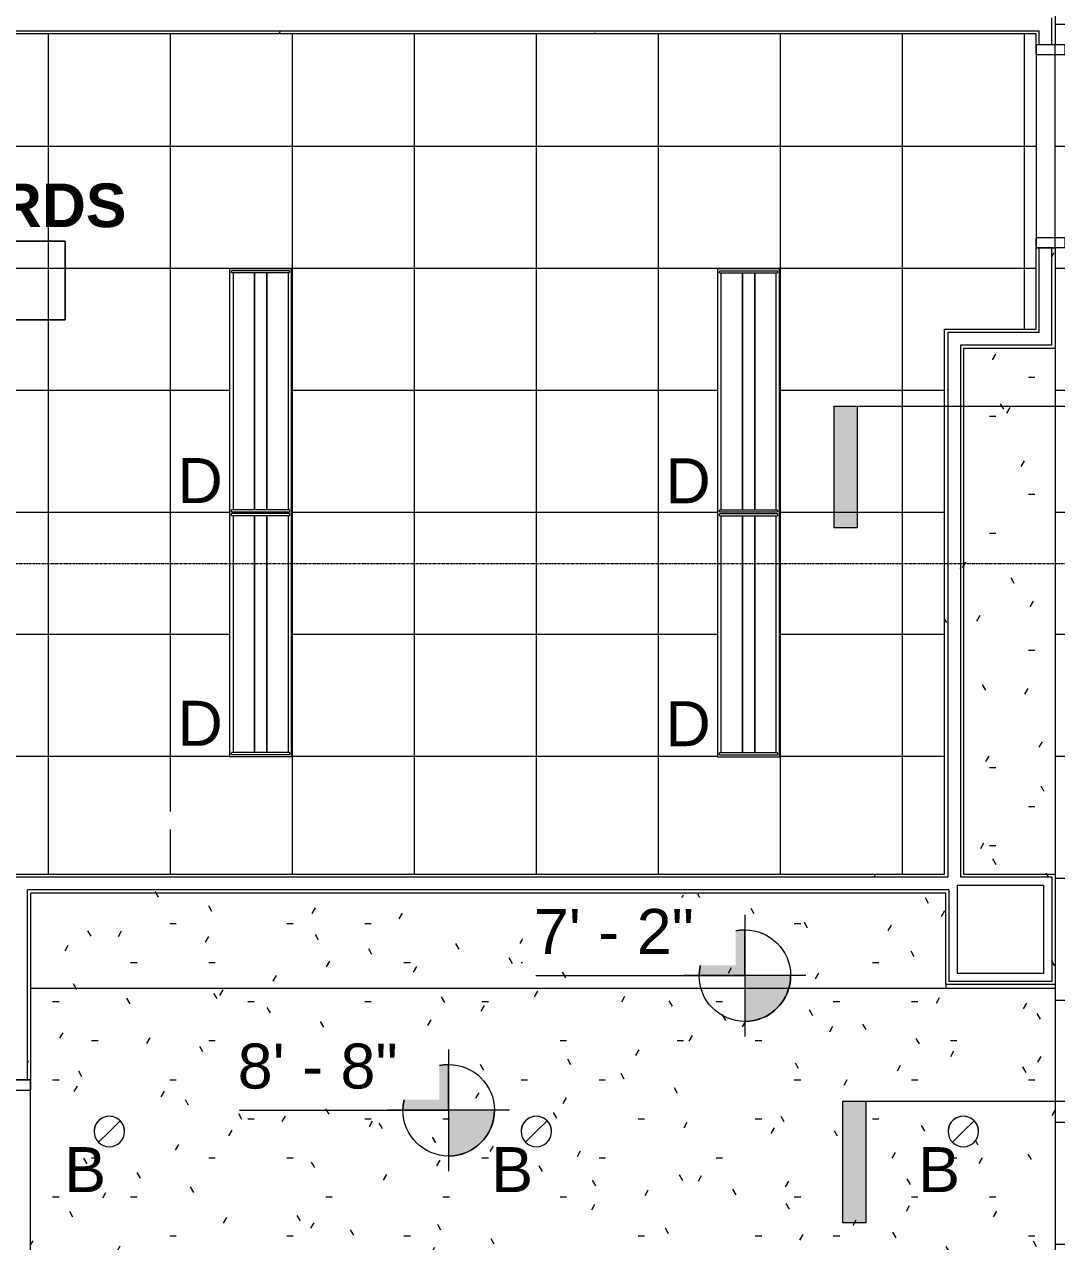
# Model space of a CAD drawing. Header units: inches. Extents: x -203 to 2908, y -968 to 768.
# Drawn here: x 1292.4 to 1495.5, y -346.7 to -107.2 of the extents above; entities that cross this region are included whole.
import ezdxf

# ---------------------------------------------------------------- set-up
doc = ezdxf.new("R2010")
doc.units = ezdxf.units.IN
doc.header["$MEASUREMENT"] = 0
doc.linetypes.add('Grid Line 1_2_', pattern=[0.8749999999999999, 0.4999999999999999, -0.125, 0.125, -0.125])
for name, color, linetype, lineweight in [('A-AREA-IDEN', 2, 'Continuous', 9), ('A-CLNG', 13, 'Continuous', 13), ('A-CLNG-PATT', 13, 'Continuous', 13), ('A-DOOR', 31, 'Continuous', 13), ('A-DOOR-FRAM', 31, 'Continuous', 20), ('A-WALL', 113, 'Continuous', 13), ('A-WALL-PATT', 111, 'Continuous', 13), ('E-LITE-EQPM', 33, 'Continuous', 9), ('E-LITE-EQPM-IDEN', 33, 'Continuous', 9), ('G-ANNO-DIMS', 111, 'Continuous', 9), ('G-ANNO-SYMB', 111, 'Continuous', 9), ('I-WALL', 2, 'Continuous', 13), ('S-GRID', 1, 'Continuous', 9)]:
    doc.layers.add(name, color=color, linetype=linetype, lineweight=lineweight)
doc.styles.add('Arial', font='arial.ttf', dxfattribs={"height": 8.85179640718562})
doc.styles.add('Swis721 Lt BT_B', font='', dxfattribs={"height": 8.583975346687202})
doc.styles.get('Swis721 Lt BT_B').set_extended_font_data('Swis721 Lt BT', bold=True)
pattern_1 = [(0, (0, 0), (30.72, 7.68), [1.267, -21.773, 1.267, -21.773, -122.88]), (0, (0, 0), (30.72, 7.68), [-46.08, 1.267, -44.813, 1.267, -21.773, -53.76]), (0, (0, 0), (30.72, 7.68), [-115.2, 1.267, -14.093, 1.267, -37.133]), (120, (11.52, 3.84), (-22.01107510106448, 22.76430040425796), [1.267, -21.773, 1.267, -21.773, -122.88]), (120, (11.52, 3.84), (-22.01107510106448, 22.76430040425796), [-46.07999999999999, 1.267, -44.813, 1.267, -21.773, -53.75999999999999]), (120, (11.52, 3.84), (-22.01107510106448, 22.76430040425796), [-115.2, 1.267, -14.093, 1.267, -37.133]), (240, (15.36, 19.2), (-8.708924898935503, -30.44430040425795), [1.267, -21.773, 1.267, -21.773, -122.88]), (240, (15.36, 19.2), (-8.708924898935503, -30.44430040425795), [-46.08, 1.267, -44.813, 1.267, -21.773, -53.76]), (240, (15.36, 19.2), (-8.708924898935503, -30.44430040425795), [-115.2, 1.267, -14.093, 1.267, -37.133])]

# ---------------------------------------------------------------- blocks, each defined once
blk = doc.blocks.new('Single Flush - SOLIDFLUSH_ALUM_No Lites-5618897-LEVEL 8 - RCP')
at = {"layer": 'A-DOOR-FRAM'}
for p, q in [((-20.00000000000034, -3.874999999999999), (-20.00000000000034, 1.875)), ((-20.00000000000034, 1.875), (-18.00000000000034, 1.875)), ((-18.00000000000034, -3.874999999999999), (-18.00000000000034, 1.875)), ((18.00000399999976, -3.874999999999999), (18.00000399999976, 1.875)), ((18.00000399999976, 1.875), (20.00000399999975, 1.875)), ((20.00000399999975, -3.874999999999999), (20.00000399999975, 1.875)), ((-20.00000000000034, -3.874999999999999), (-18.00000000000034, -3.874999999999999)), ((18.00000399999976, -3.874999999999999), (20.00000399999975, -3.874999999999999))]:
    blk.add_line(p, q, dxfattribs=at)
blk = doc.blocks.new('Single Flush - SOLIDFLUSH_ALUM__CLEAR VIEWLIGHT-5611461-LEVEL 8 - RCP')
at = {"layer": 'A-DOOR-FRAM'}
for p, q in [((-20.00000000000034, -3.874999999999999), (-20.00000000000034, 1.875)), ((-20.00000000000034, 1.875), (-18.00000000000034, 1.875)), ((-18.00000000000034, -3.874999999999999), (-18.00000000000034, 1.875)), ((18.00000399999976, -3.874999999999999), (18.00000399999976, 1.875)), ((18.00000399999976, 1.875), (20.00000399999975, 1.875)), ((20.00000399999975, -3.874999999999999), (20.00000399999975, 1.875)), ((-20.00000000000034, -3.874999999999999), (-18.00000000000034, -3.874999999999999)), ((18.00000399999976, -3.874999999999999), (20.00000399999975, -3.874999999999999))]:
    blk.add_line(p, q, dxfattribs=at)
blk = doc.blocks.new('L-Recessed-Axis-Day-Acrylic - 1 x 4 - SILEA-V27-LEVEL 8 - RCP')
at = {"layer": 'E-LITE-EQPM'}
for p, q in [((-23.33921259110104, 5.699218749998066), (-23.69921874999943, 5.699218749998066)), ((-23.69921874999973, 5.639218749999613), (-23.69921874999973, 5.699218749999615)), ((-23.69921874999977, 5.699218749999667), (-23.69921874999977, 5.639218749999665)), ((-23.69921874999973, -5.639218750000326), (-23.69921874999973, 5.639218749999615)), ((-23.33921259110128, 5.639218749999664), (-23.33921259110128, 5.699218749999667)), ((-23.33921259110124, 5.699218749999615), (-23.33921259110124, 5.639218749999614)), ((-23.33921259110124, 5.639218749999614), (-23.33921259110124, -5.639218750000326)), ((-23.33921259110125, 5.409499220772687), (23.33921259110171, 5.409499220772687)), ((23.69921875000045, 5.699218749998066), (23.33921259110189, 5.699218749998066)), ((23.33921259110172, 5.639218749999612), (23.33921259110172, 5.699218749999615)), ((23.33921259110176, 5.699218749999667), (23.33921259110176, 5.639218749999666)), ((23.33921259110172, -5.639218750000326), (23.33921259110172, 5.639218749999614)), ((23.69921875000026, 5.639218749999666), (23.69921875000026, 5.699218749999667)), ((23.69921875000021, 5.699218749999615), (23.69921875000021, 5.639218749999613)), ((23.69921875000021, 5.639218749999613), (23.69921875000021, -5.639218750000327)), ((-23.33921259110124, 1.236999788753864), (23.33921259110171, 1.236999788753864)), ((-23.33921259110124, 1.202156522350208), (23.33921259110171, 1.202156522350208)), ((-23.33921259110124, -1.202156522350185), (23.33921259110171, -1.202156522350185)), ((-23.33921259110124, -1.236999788753864), (23.33921259110171, -1.236999788753864)), ((-23.69921874999977, -5.639218750000301), (-23.69921874999977, -5.699218750000278)), ((-23.69921874999973, -5.699218750000329), (-23.69921874999973, -5.639218750000326)), ((-23.6992187499996, -5.699218750001477), (-23.33921259110104, -5.699218750001477)), ((-23.33921259110125, -5.409499220773312), (23.33921259110171, -5.409499220773312)), ((-23.33921259110124, -5.639218750000326), (-23.33921259110124, -5.699218750000329)), ((-23.33921259110128, -5.699218750000278), (-23.33921259110128, -5.639218750000301)), ((23.33921259110176, -5.6392187500003), (23.33921259110176, -5.699218750000278)), ((23.33921259110172, -5.699218750000329), (23.33921259110172, -5.639218750000328)), ((23.33921259110189, -5.699218750001818), (23.69921875000045, -5.699218750001818)), ((23.69921875000022, -5.639218750000327), (23.69921875000022, -5.699218750000329)), ((23.69921875000026, -5.699218750000278), (23.69921875000026, -5.639218750000301))]:
    blk.add_line(p, q, dxfattribs=at)
blk = doc.blocks.new('L-Recessed-Axis-Day-Acrylic - 1 x 4 - SILEA-V26-LEVEL 8 - RCP')
at = {"layer": 'E-LITE-EQPM'}
for p, q in [((-23.33921259110104, 5.699218749998407), (-23.69921874999943, 5.699218749998407)), ((-23.69921874999973, 5.639218749999613), (-23.69921874999973, 5.699218749999615)), ((-23.69921874999977, 5.699218749999667), (-23.69921874999977, 5.639218749999665)), ((-23.69921874999973, -5.639218750000326), (-23.69921874999973, 5.639218749999615)), ((-23.33921259110128, 5.639218749999664), (-23.33921259110128, 5.699218749999667)), ((-23.33921259110124, 5.699218749999615), (-23.33921259110124, 5.639218749999614)), ((-23.33921259110124, 5.639218749999614), (-23.33921259110124, -5.639218750000326)), ((-23.33921259110125, 5.409499220772687), (23.33921259110171, 5.409499220772687)), ((23.69921875000062, 5.699218749998407), (23.33921259110206, 5.699218749998407)), ((23.33921259110172, 5.639218749999612), (23.33921259110172, 5.699218749999615)), ((23.33921259110176, 5.699218749999667), (23.33921259110176, 5.639218749999666)), ((23.33921259110172, -5.639218750000326), (23.33921259110172, 5.639218749999614)), ((23.69921875000026, 5.639218749999666), (23.69921875000026, 5.699218749999667)), ((23.69921875000021, 5.699218749999615), (23.69921875000021, 5.639218749999613)), ((23.69921875000021, 5.639218749999613), (23.69921875000021, -5.639218750000327)), ((-23.33921259110124, 1.236999788753864), (23.33921259110171, 1.236999788753864)), ((-23.33921259110124, 1.202156522350208), (23.33921259110171, 1.202156522350208)), ((-23.33921259110124, -1.202156522350185), (23.33921259110171, -1.202156522350185)), ((-23.33921259110124, -1.236999788753864), (23.33921259110171, -1.236999788753864)), ((-23.69921874999977, -5.639218750000301), (-23.69921874999977, -5.699218750000278)), ((-23.69921874999973, -5.699218750000329), (-23.69921874999973, -5.639218750000326)), ((-23.6992187499996, -5.699218750001477), (-23.33921259110104, -5.699218750001477)), ((-23.33921259110125, -5.409499220773312), (23.33921259110171, -5.409499220773312)), ((-23.33921259110124, -5.639218750000326), (-23.33921259110124, -5.699218750000329)), ((-23.33921259110128, -5.699218750000278), (-23.33921259110128, -5.639218750000301)), ((23.33921259110176, -5.6392187500003), (23.33921259110176, -5.699218750000278)), ((23.33921259110172, -5.699218750000329), (23.33921259110172, -5.639218750000328)), ((23.33921259110206, -5.699218750001818), (23.69921875000045, -5.699218750001818)), ((23.69921875000022, -5.639218750000327), (23.69921875000022, -5.699218750000329)), ((23.69921875000026, -5.699218750000278), (23.69921875000026, -5.639218750000301))]:
    blk.add_line(p, q, dxfattribs=at)
blk = doc.blocks.new('L-Recessed-Axis-Day-Acrylic - 1 x 4 - SILEA-V28-LEVEL 8 - RCP')
at = {"layer": 'E-LITE-EQPM'}
for p, q in [((-23.33921259110104, 5.699218749997725), (-23.69921874999943, 5.699218749997725)), ((-23.69921874999973, 5.639218749999613), (-23.69921874999973, 5.699218749999615)), ((-23.69921874999977, 5.699218749999667), (-23.69921874999977, 5.639218749999665)), ((-23.69921874999973, -5.639218750000326), (-23.69921874999973, 5.639218749999615)), ((-23.33921259110128, 5.639218749999664), (-23.33921259110128, 5.699218749999667)), ((-23.33921259110124, 5.699218749999615), (-23.33921259110124, 5.639218749999614)), ((-23.33921259110124, 5.639218749999614), (-23.33921259110124, -5.639218750000326)), ((-23.33921259110125, 5.409499220772687), (23.33921259110171, 5.409499220772687)), ((23.69921875000045, 5.699218749998066), (23.33921259110189, 5.699218749998066)), ((23.33921259110172, 5.639218749999612), (23.33921259110172, 5.699218749999615)), ((23.33921259110176, 5.699218749999667), (23.33921259110176, 5.639218749999666)), ((23.33921259110172, -5.639218750000326), (23.33921259110172, 5.639218749999614)), ((23.69921875000026, 5.639218749999666), (23.69921875000026, 5.699218749999667)), ((23.69921875000021, 5.699218749999615), (23.69921875000021, 5.639218749999613)), ((23.69921875000021, 5.639218749999613), (23.69921875000021, -5.639218750000327)), ((-23.33921259110124, 1.236999788753864), (23.33921259110171, 1.236999788753864)), ((-23.33921259110124, 1.202156522350208), (23.33921259110171, 1.202156522350208)), ((-23.33921259110124, -1.202156522350185), (23.33921259110171, -1.202156522350185)), ((-23.33921259110124, -1.236999788753864), (23.33921259110171, -1.236999788753864)), ((-23.69921874999977, -5.639218750000301), (-23.69921874999977, -5.699218750000278)), ((-23.69921874999973, -5.699218750000329), (-23.69921874999973, -5.639218750000326)), ((-23.6992187499996, -5.699218750001818), (-23.33921259110104, -5.699218750001818)), ((-23.33921259110125, -5.409499220773312), (23.33921259110171, -5.409499220773312)), ((-23.33921259110124, -5.639218750000326), (-23.33921259110124, -5.699218750000329)), ((-23.33921259110128, -5.699218750000278), (-23.33921259110128, -5.639218750000301)), ((23.33921259110176, -5.6392187500003), (23.33921259110176, -5.699218750000278)), ((23.33921259110172, -5.699218750000329), (23.33921259110172, -5.639218750000328)), ((23.33921259110189, -5.699218750001818), (23.69921875000028, -5.699218750001818)), ((23.69921875000022, -5.639218750000327), (23.69921875000022, -5.699218750000329)), ((23.69921875000026, -5.699218750000278), (23.69921875000026, -5.639218750000301))]:
    blk.add_line(p, q, dxfattribs=at)
blk = doc.blocks.new('L-Recessed Circular - Downlight - 6_-5511260-LEVEL 8 - RCP')
at = {"layer": 'E-LITE-EQPM'}
for q in [(-2.121320343541211, -2.12132034354123), (2.121320343541245, 2.121320343541247)]:
    blk.add_line((0, 0), q, dxfattribs=at)
for centre, start, end in [((0, 0), 359.9999999999996, 179.9999999999997), ((0, 2.1316282072803e-14), 180.0000000000001, 359.9999999999993)]:
    blk.add_arc(centre, 2.999999999973965, start, end, dxfattribs=at)
blk = doc.blocks.new('Room Tag - Room Name and Number-3379422-LEVEL 8 - RCP')
at = {"layer": 'A-AREA-IDEN'}
for p, q in [((-0.1880646717928032, -0.1635729993857746), (-0.1880646717928032, -0.001823739990654245)), ((-0.1880646717928032, -0.001823739990654244), (0.1869353282071967, -0.001823739990654244)), ((0.1869353282071967, -0.001823739990655456), (-0.1880646717928029, -0.001823739990654244)), ((-0.1880646717928029, -0.001823739990654251), (-0.1880646717928032, -0.1635729993857734)), ((0.1869353282071967, -0.001823739990654244), (0.1869353282071967, -0.1635729993857746)), ((0.1869353282071964, -0.1635729993857746), (0.1869353282071967, -0.001823739990655458)), ((0.1869353282071967, -0.1635729993857746), (-0.1880646717928032, -0.1635729993857746)), ((-0.1880646717928032, -0.1635729993857734), (0.1869353282071964, -0.1635729993857746))]:
    blk.add_line(p, q, dxfattribs=at)
blk = doc.blocks.new('Spot Elevations - Spot Elevation - Target Filled-49714-LEVEL 8 - RCP')
at = {"layer": 'G-ANNO-DIMS'}
h = blk.add_hatch(color=256, dxfattribs=at)
edge = h.paths.add_edge_path(flags=0)
edge.add_line((1.249000902703301e-16, 0), (-0.09374999999999985, 0))
edge.add_arc((4.891920202254595e-16, -2.60208521396521e-16), 0.09375000000000024, 90.00000000000063, 180.0000000000003, ccw=False)
edge.add_line((1.249000902703301e-16, 0.09375000000000007), (1.249000902703301e-16, 0))
h = blk.add_hatch(color=256, dxfattribs=at)
edge = h.paths.add_edge_path(flags=0)
edge.add_line((1.249000902703301e-16, 0), (0.09375000000000029, 0))
edge.add_arc((2.289834988289385e-16, 6.245004513516504e-17), 0.09374999999999996, 269.99999999999955, 359.99999999999966, ccw=False)
edge.add_line((1.249000902703301e-16, -0.09375), (1.249000902703301e-16, 0))
for p, q in [((-2.706168622523819e-16, 0.1243846875261664), (-2.706168622523819e-16, -0.125)), ((1.249000902703301e-16, 0), (1.249000902703301e-16, 0.09375000000000007)), ((0.1250000000000001, 7.067913962433002e-16), (-0.1249999999999998, 7.067913962433002e-16)), ((-0.09374999999999985, 0), (1.249000902703301e-16, 0)), ((1.249000902703301e-16, 0), (1.249000902703301e-16, -0.09375)), ((0.09375000000000029, 0), (1.249000902703301e-16, 0))]:
    blk.add_line(p, q, dxfattribs=at)
blk.add_circle((1.249000902703301e-16, 0), 0.09375000000000006, dxfattribs=at)
for centre, radius, start, end in [((4.891920202254595e-16, -2.60208521396521e-16), 0.09375000000000024, 90.0000000000002, 179.9999999999999), ((2.289834988289385e-16, 6.245004513516504e-17), 0.09374999999999996, 269.9999999999992, 359.9999999999993)]:
    blk.add_arc(centre, radius, start, end, dxfattribs=at)
blk = doc.blocks.new('Drafting View - 3_32_ x 3_8_-334918-LEVEL 8 - RCP')
at = {"layer": 'G-ANNO-SYMB'}
blk.add_hatch(color=256, dxfattribs=at).paths.add_polyline_path([(-1.040834085586084e-17, 0.2495155158515236), (-1.040834085586084e-17, -1.665334536937735e-16), (-0.04687499999999999, -1.665334536937735e-16), (-0.04687499999999999, 0.2495155158515236)], flags=0)
for p, q in [((-1.040834085586084e-17, 0.2495155158515236), (-0.04687499999999999, 0.2495155158515236)), ((-0.04687499999999999, 0.2495155158515236), (-0.04687499999999999, -1.665334536937735e-16)), ((-1.040834085586084e-17, -1.665334536937735e-16), (-1.040834085586084e-17, 0.2495155158515236)), ((-0.04687499999999999, -1.665334536937735e-16), (-1.040834085586084e-17, -1.665334536937735e-16))]:
    blk.add_line(p, q, dxfattribs=at)

msp = doc.modelspace()

# ---------------------------------------------------------------- hatches: boundary and pattern name
at = {"layer": 'A-CLNG-PATT'}
h = msp.add_hatch(dxfattribs=at)
h.set_pattern_fill('FP_16', color=256, style=0, pattern_type=2)
h.set_pattern_definition([(90, (1129.11, -227.207), (24, -1.469576158976824e-15), []), (0, (1129.11, -227.207), (0, -24), [])])
h.paths.add_polyline_path([(1513.614495357854, -357.6582285601405), (1553.42096294859, -357.6582285601405), (1553.42096294859, 350.6677013522329), (1497.045962948592, 350.6677013522329), (1497.045962948592, 222.4319906365071), (1477.672894306887, 222.4319906365071), (1477.672894306887, 75.10520135222554), (1495.170962948592, 75.10520135223133), (1495.170962948592, 70.48020135223145), (1413.047894306887, 70.48020135223162), (1413.047894306887, 70.0854919962113), (1409.297894306887, 70.0854919962113), (1409.297894306887, 70.91770135223088), (1167.422894306887, 70.91770135223088), (1167.422894306887, 70.48020135223196), (766.7978943068862, 70.48020135223247), (766.8011666060546, 0.6584493540497077), (1194.421146252305, 0.658449354048173), (1194.421146252305, -3.091550645951826), (1193.295962948592, -3.091550645951826), (1193.295962948592, -105.3417222484066), (1232.934025575024, -105.3417222484066), (1232.934025575024, -69.3417222484059), (1232.827304600448, -69.3417222484059), (1232.827304600448, -67.34172224840584), (1253.077304600448, -67.34172224840584), (1253.077304600448, -105.3417222484066), (1292.608646252304, -105.3417222484066), (1292.608646252304, -29.34172933682384), (1228.546146252305, -29.34172933682384), (1228.546146252305, 0.6582777515945394), (1312.858646252305, 0.6582777515941983), (1312.858646252305, -105.3417222484066), (1350.420962948592, -105.3417222484066), (1350.420962948592, 0.6582777515940278), (1370.670962948592, 0.6582777515940278), (1370.670962948592, -105.3417222484066), (1412.670962948592, -105.3417222484066), (1412.670962948592, 0.6582777515938573), (1432.920962948592, 0.6582777515938573), (1432.920962948592, -105.3417222484066), (1474.920962948592, -105.3417222484066), (1474.920962948592, 0.6582777515936867), (1495.170962948592, 0.6582777515936867), (1495.170962948592, -357.6582285601401), (1499.733462948588, -357.6582285601401)], flags=0)
h.paths.add_polyline_path([(1525.110394306888, -290.2072986477651), (1524.333937171581, -290.1050761266324), (1523.610394306887, -289.8053748591186), (1522.989073963327, -289.3286189913248), (1522.512318095535, -288.707298647765), (1522.21261682802, -287.9837557830733), (1522.110394306887, -287.2072986477655), (1522.21261682802, -286.4308415124585), (1522.512318095534, -285.7072986477651), (1522.989073963327, -285.0859783042056), (1523.610394306887, -284.6092224364119), (1524.33393717158, -284.309521168898), (1525.110394306887, -284.2072986477803), (1525.886851442195, -284.309521168898), (1526.610394306887, -284.6092224364119), (1527.231714650447, -285.0859783042056), (1527.708470518241, -285.7072986477651), (1528.008171785754, -286.430841512456), (1528.110394306887, -287.2072986477604), (1528.008171785754, -287.9837557830726), (1527.708470518241, -288.707298647765), (1527.231714650447, -289.3286189913248), (1526.610394306887, -289.8053748591186), (1525.886851442195, -290.1050761266324)], flags=0)
h.paths.add_polyline_path([(1525.110394306887, -218.207298647765), (1524.333937171579, -218.1050761266323), (1523.610394306887, -217.8053748591184), (1522.989073963327, -217.3286189913246), (1522.512318095534, -216.7072986477652), (1522.21261682802, -215.9837557830723), (1522.110394306887, -215.2072986477657), (1522.21261682802, -214.430841512458), (1522.512318095534, -213.7072986477652), (1522.989073963327, -213.0859783042055), (1523.610394306887, -212.6092224364117), (1524.333937171579, -212.3095211688979), (1525.110394306887, -212.207298647753), (1525.886851442195, -212.3095211688979), (1526.610394306887, -212.6092224364117), (1527.231714650447, -213.0859783042055), (1527.70847051824, -213.7072986477652), (1528.008171785754, -214.4308415124575), (1528.110394306887, -215.2072986477652), (1528.008171785754, -215.9837557830728), (1527.708470518241, -216.7072986477652), (1527.231714650447, -217.3286189913248), (1526.610394306887, -217.8053748591184), (1525.886851442195, -218.1050761266323)], flags=0)
h.paths.add_polyline_path([(1525.110394306887, -146.20729864775), (1524.333937171579, -146.1050761266321), (1523.610394306887, -145.8053748591184), (1522.989073963327, -145.3286189913246), (1522.512318095534, -144.707298647765), (1522.21261682802, -143.9837557830726), (1522.110394306887, -143.207298647765), (1522.21261682802, -142.4308415124569), (1522.512318095534, -141.7072986477655), (1522.989073963327, -141.0859783042055), (1523.610394306887, -140.6092224364117), (1524.333937171579, -140.3095211688979), (1525.110394306887, -140.207298647765), (1525.886851442194, -140.3095211688979), (1526.610394306887, -140.6092224364117), (1527.231714650447, -141.0859783042053), (1527.70847051824, -141.707298647765), (1528.008171785754, -142.4308415124575), (1528.110394306887, -143.2072986477617), (1528.008171785754, -143.9837557830726), (1527.70847051824, -144.707298647765), (1527.231714650447, -145.3286189913248), (1526.610394306887, -145.8053748591184), (1525.886851442195, -146.1050761266321)], flags=0)
h.paths.add_polyline_path([(1525.110394306887, -74.207298647765), (1524.33393717158, -74.10507612663211), (1523.610394306887, -73.80537485911843), (1522.989073963327, -73.32861899132466), (1522.512318095534, -72.70729864776483), (1522.212616828019, -71.9837557830728), (1522.110394306887, -71.20729864776568), (1522.212616828019, -70.43084151245738), (1522.512318095534, -69.70729864776534), (1522.989073963327, -69.08597830420551), (1523.610394306887, -68.60922243641208), (1524.333937171579, -68.30952116889772), (1525.110394306887, -68.2072986477708), (1525.886851442194, -68.30952116889772), (1526.610394306887, -68.60922243641174), (1527.231714650447, -69.08597830420534), (1527.70847051824, -69.70729864776517), (1528.008171785754, -70.43084151245738), (1528.110394306887, -71.20729864776347), (1528.008171785754, -71.98375578307262), (1527.70847051824, -72.707298647765), (1527.231714650447, -73.32861899132466), (1526.610394306887, -73.80537485911843), (1525.886851442194, -74.10507612663211)], flags=0)
h.paths.add_polyline_path([(1298.108646252305, -24.71672933682362), (1298.108646252305, -3.966722248405687), (1268.733497611638, -3.966722248405687), (1268.733497611638, -24.71672933682362), (1292.608646252304, -24.71672933682362)], flags=0)
h.paths.add_polyline_path([(1240.733480280148, -24.71672933682362), (1240.733480280148, -3.966722248405687), (1232.296146252305, -3.966722248405687), (1232.296146252305, -24.71672933682362)], flags=0)
h.paths.add_polyline_path([(805.1103943068903, 21.79270135223345), (804.3339371715768, 21.89492387336582), (803.6103943068862, 22.19462514087968), (802.9890739633265, 22.67138100867328), (802.5123180955329, 23.29270135223276), (802.2126168280189, 24.01624421692344), (802.1103943068862, 24.79270135223311), (802.2126168280189, 25.56915848754056), (802.5123180955329, 26.29270135223294), (802.9890739633262, 26.9140216957926), (803.6103943068862, 27.39077756358637), (804.3339371715816, 27.69047883110056), (805.1103943068855, 27.79270135223345), (805.8868514421931, 27.69047883110056), (806.6103943068862, 27.39077756358637), (807.2317146504458, 26.91402169579277), (807.7084705182394, 26.29270135223311), (808.0081717857535, 25.56915848754073), (808.1103943068995, 24.79270135223311), (808.0081717857535, 24.01624421692531), (807.7084705182394, 23.29270135223294), (807.2317146504458, 22.67138100867328), (806.6103943068862, 22.19462514087951), (805.8868514421938, 21.89492387336582)], flags=0)
h.paths.add_polyline_path([(877.1103943068882, 21.79270135223345), (876.3339371715782, 21.89492387336582), (875.6103943068862, 22.19462514087951), (874.9890739633265, 22.67138100867328), (874.5123180955329, 23.29270135223294), (874.2126168280189, 24.01624421692531), (874.1103943068862, 24.79270135223311), (874.2126168280189, 25.56915848754073), (874.5123180955329, 26.29270135223311), (874.9890739633265, 26.91402169579277), (875.6103943068862, 27.39077756358637), (876.3339371715775, 27.69047883110056), (877.1103943068855, 27.79270135223345), (877.8868514421931, 27.69047883110056), (878.6103943068862, 27.39077756358671), (879.2317146504458, 26.91402169579311), (879.7084705182394, 26.29270135223328), (880.0081717857535, 25.5691584875409), (880.1103943068862, 24.79270135223345), (880.0081717857535, 24.01624421692565), (879.7084705182394, 23.29270135223311), (879.2317146504458, 22.67138100867345), (878.6103943068862, 22.19462514087985), (877.8868514421938, 21.89492387336582)], flags=0)
h.paths.add_polyline_path([(1093.110394306889, 21.79270135223345), (1092.333937171579, 21.89492387336633), (1091.610394306887, 22.19462514088036), (1090.989073963327, 22.67138100867396), (1090.512318095533, 23.29270135223362), (1090.212616828019, 24.01624421692599), (1090.110394306887, 24.79270135223362), (1090.212616828019, 25.56915848754124), (1090.512318095533, 26.29270135223379), (1090.989073963327, 26.91402169579311), (1091.610394306886, 27.39077756358671), (1092.333937171579, 27.6904788311009), (1093.110394306887, 27.79270135223379), (1093.886851442193, 27.69047883110124), (1094.610394306886, 27.39077756358688), (1095.231714650446, 26.91402169579311), (1095.70847051824, 26.29270135223379), (1096.008171785754, 25.56915848754124), (1096.110394306914, 24.79270135223413), (1096.008171785754, 24.01624421692616), (1095.70847051824, 23.29270135223379), (1095.231714650446, 22.67138100867413), (1094.610394306887, 22.19462514088053), (1093.886851442194, 21.89492387336685)], flags=0)
h.paths.add_polyline_path([(949.1103943068852, 21.79270135223345), (948.3339371715786, 21.89492387336582), (947.6103943068862, 22.19462514087985), (946.9890739633265, 22.67138100867345), (946.5123180955329, 23.29270135223311), (946.2126168280189, 24.01624421692565), (946.1103943068865, 24.79270135223345), (946.2126168280189, 25.5691584875409), (946.5123180955329, 26.29270135223328), (946.9890739633265, 26.91402169579311), (947.6103943068862, 27.39077756358671), (948.3339371715786, 27.69047883110056), (949.1103943068862, 27.79270135223345), (949.8868514421938, 27.69047883110056), (950.6103943068862, 27.39077756358688), (951.2317146504458, 26.91402169579311), (951.7084705182394, 26.29270135223362), (952.0081717857535, 25.56915848754124), (952.1103943068862, 24.79270135223362), (952.0081717857535, 24.01624421692582), (951.7084705182394, 23.29270135223328), (951.2317146504458, 22.67138100867379), (950.6103943068862, 22.19462514088002), (949.8868514421938, 21.89492387336616)], flags=0)
h.paths.add_polyline_path([(1021.110394306887, 21.79270135223345), (1020.333937171579, 21.89492387336616), (1019.610394306887, 22.19462514088002), (1018.989073963327, 22.67138100867379), (1018.512318095533, 23.29270135223328), (1018.212616828019, 24.01624421692582), (1018.110394306886, 24.79270135223362), (1018.212616828019, 25.56915848754124), (1018.512318095533, 26.29270135223362), (1018.989073963327, 26.91402169579311), (1019.610394306887, 27.39077756358688), (1020.333937171578, 27.69047883110056), (1021.110394306885, 27.79270135223345), (1021.886851442195, 27.69047883110056), (1022.610394306886, 27.39077756358705), (1023.231714650446, 26.91402169579311), (1023.70847051824, 26.29270135223379), (1024.008171785753, 25.56915848754124), (1024.110394306886, 24.79270135223362), (1024.008171785753, 24.01624421692599), (1023.70847051824, 23.29270135223362), (1023.231714650446, 22.67138100867396), (1022.610394306886, 22.19462514088036), (1021.886851442194, 21.89492387336633)], flags=0)
h.paths.add_polyline_path([(1165.110394306887, 21.79270135223345), (1164.333937171579, 21.89492387336668), (1163.610394306886, 22.19462514088053), (1162.989073963327, 22.67138100867413), (1162.512318095533, 23.29270135223379), (1162.212616828019, 24.01624421692616), (1162.110394306887, 24.79270135223413), (1162.212616828019, 25.56915848754124), (1162.512318095533, 26.29270135223413), (1162.989073963327, 26.91402169579362), (1163.610394306886, 27.39077756358722), (1164.333937171581, 27.69047883110141), (1165.263141635628, 27.7725917849055), (1165.886851442194, 27.69047883110141), (1166.610394306887, 27.39077756358756), (1167.231714650446, 26.91402169579379), (1167.749763664573, 26.19301087832218), (1168.008171785754, 25.56915848754175), (1168.110394306886, 24.7927013522343), (1168.008171785754, 24.01624421692838), (1167.70847051824, 23.29270135223396), (1167.231714650446, 22.6713810086743), (1166.610394306887, 22.19462514088053), (1165.886851442191, 21.89492387336668), (1165.263141635628, 21.81281091956276)], flags=0)
h.paths.add_polyline_path([(1309.110394306887, 21.79270135223447), (1308.333937171579, 21.89492387336736), (1307.610394306887, 22.19462514088087), (1306.989073963327, 22.67138100867447), (1306.512318095533, 23.2927013522343), (1306.212616828019, 24.01624421692668), (1306.110394306887, 24.7927013522343), (1306.212616828019, 25.56915848754192), (1306.512318095533, 26.2927013522343), (1306.989073963327, 26.91402169579413), (1307.610394306887, 27.39077756358773), (1308.333937171579, 27.69047883110175), (1309.110394306886, 27.79270135223447), (1309.886851442195, 27.69047883110175), (1310.610394306887, 27.39077756358807), (1311.231714650446, 26.9140216957943), (1311.70847051824, 26.29270135223447), (1312.008171785753, 25.56915848754209), (1312.110394306885, 24.79270135223447), (1312.008171785753, 24.01624421692685), (1311.70847051824, 23.29270135223447), (1311.231714650446, 22.67138100867481), (1310.610394306887, 22.19462514088104), (1309.886851442194, 21.89492387336736)], flags=0)
h.paths.add_polyline_path([(1237.110394306887, 21.79270135223447), (1236.333937171575, 21.89492387336736), (1235.610394306887, 22.19462514088087), (1234.989073963327, 22.6713810086743), (1234.512318095533, 23.2927013522343), (1234.212616828019, 24.01624421692668), (1234.110394306886, 24.7927013522343), (1234.212616828019, 25.56915848754175), (1234.512318095533, 26.2927013522343), (1234.989073963327, 26.91402169579379), (1235.610394306887, 27.39077756358756), (1236.333937171579, 27.69047883110141), (1237.110394306885, 27.79270135223447), (1237.886851442194, 27.69047883110141), (1238.610394306886, 27.39077756358773), (1239.231714650446, 26.91402169579413), (1239.70847051824, 26.2927013522343), (1240.008171785754, 25.56915848754192), (1240.110394306886, 24.7927013522343), (1240.008171785754, 24.01624421692668), (1239.70847051824, 23.2927013522343), (1239.231714650446, 22.67138100867447), (1238.610394306886, 22.19462514088087), (1237.886851442194, 21.89492387336736)], flags=0)
h.paths.add_polyline_path([(1381.110394306887, 21.79270135223464), (1380.333937171579, 21.89492387336736), (1379.610394306887, 22.19462514088104), (1378.989073963327, 22.67138100867481), (1378.512318095533, 23.29270135223447), (1378.212616828019, 24.01624421692685), (1378.110394306915, 24.79270135223447), (1378.212616828019, 25.56915848754209), (1378.512318095533, 26.29270135223447), (1378.989073963327, 26.9140216957943), (1379.610394306887, 27.39077756358807), (1380.333937171579, 27.69047883110175), (1381.110394306885, 27.79270135223447), (1381.886851442193, 27.69047883110175), (1382.610394306886, 27.39077756358807), (1383.231714650446, 26.91402169579447), (1383.70847051824, 26.29270135223481), (1384.008171785754, 25.56915848754243), (1384.110394306885, 24.79270135223481), (1384.008171785754, 24.01624421692702), (1383.70847051824, 23.29270135223464), (1383.231714650446, 22.67138100867498), (1382.610394306887, 22.19462514088121), (1381.886851442193, 21.89492387336736)], flags=0)
h.paths.add_polyline_path([(1453.110394306887, 21.79270135223481), (1452.333937171579, 21.8949238733677), (1451.610394306887, 22.19462514088155), (1450.989073963327, 22.67138100867498), (1450.512318095533, 23.29270135223464), (1450.212616828019, 24.01624421692702), (1450.110394306887, 24.79270135223481), (1450.212616828019, 25.56915848754243), (1450.512318095533, 26.29270135223481), (1450.989073963327, 26.91402169579447), (1451.610394306886, 27.39077756358807), (1452.333937171579, 27.69047883110209), (1453.110394306887, 27.79270135223481), (1453.886851442194, 27.69047883110192), (1454.610394306887, 27.39077756358824), (1455.231714650446, 26.91402169579447), (1455.70847051824, 26.29270135223481), (1456.008171785754, 25.56915848754243), (1456.110394306885, 24.79270135223498), (1456.008171785754, 24.01624421692736), (1455.70847051824, 23.29270135223498), (1455.231714650446, 22.67138100867515), (1454.610394306887, 22.19462514088121), (1453.886851442195, 21.8949238733677)], flags=0)
h.paths.add_polyline_path([(1525.110394306887, 21.79270135227813), (1524.333937171579, 21.89492387336787), (1523.610394306887, 22.19462514088172), (1522.989073963327, 22.67138100867549), (1522.512318095534, 23.29270135223498), (1522.212616828019, 24.01624421692736), (1522.110394306888, 24.79270135223498), (1522.212616828019, 25.56915848754243), (1522.512318095534, 26.29270135223515), (1522.989073963327, 26.91402169579447), (1523.610394306887, 27.39077756358841), (1524.333937171579, 27.69047883110209), (1525.110394306887, 27.79270135223498), (1525.886851442194, 27.69047883110226), (1526.610394306887, 27.39077756358841), (1527.231714650447, 26.91402169579464), (1527.70847051824, 26.29270135223498), (1528.008171785754, 25.56915848754261), (1528.110394306887, 24.79270135223464), (1528.008171785754, 24.01624421692753), (1527.70847051824, 23.29270135223515), (1527.231714650447, 22.67138100867549), (1526.610394306887, 22.19462514088172), (1525.886851442194, 21.89492387336787)], flags=0)
h.paths.add_polyline_path([(1525.110394306887, 93.79270135223514), (1524.333937171579, 93.89492387336803), (1523.610394306887, 94.19462514088171), (1522.989073963327, 94.67138100867531), (1522.512318095533, 95.29270135223497), (1522.212616828019, 96.01624421692786), (1522.110394306887, 96.79270135223514), (1522.212616828019, 97.56915848754242), (1522.512318095533, 98.29270135223548), (1522.989073963327, 98.9140216957948), (1523.610394306887, 99.39077756358857), (1524.333937171579, 99.69047883110225), (1525.110394306886, 99.79270135223497), (1525.886851442194, 99.69047883110225), (1526.610394306887, 99.39077756358857), (1527.231714650446, 98.9140216957948), (1527.70847051824, 98.29270135223514), (1528.008171785754, 97.56915848754277), (1528.110394306887, 96.79270135223872), (1528.008171785754, 96.01624421692769), (1527.70847051824, 95.29270135223514), (1527.231714650447, 94.67138100867548), (1526.610394306887, 94.19462514088171), (1525.886851442194, 93.89492387336803)], flags=0)
h.paths.add_polyline_path([(1525.110394306886, 165.7927013522351), (1524.333937171579, 165.8949238733682), (1523.610394306887, 166.1946251408819), (1522.989073963327, 166.6713810086755), (1522.512318095533, 167.292701352235), (1522.212616828019, 168.0162442169273), (1522.110394306886, 168.7927013522355), (1522.212616828019, 169.5691584875409), (1522.512318095533, 170.2927013522353), (1522.989073963327, 170.914021695795), (1523.610394306887, 171.3907775635886), (1524.333937171579, 171.6904788311024), (1525.110394306886, 171.7927013522353), (1525.886851442194, 171.6904788311024), (1526.610394306886, 171.3907775635886), (1527.231714650446, 170.914021695795), (1527.708470518239, 170.2927013522351), (1528.008171785753, 169.5691584875428), (1528.110394306887, 168.7927013522375), (1528.008171785754, 168.0162442169277), (1527.70847051824, 167.2927013522353), (1527.231714650446, 166.6713810086755), (1526.610394306887, 166.1946251408819), (1525.886851442194, 165.8949238733682)], flags=0)
h.paths.add_polyline_path([(1525.110394306886, 237.7927013522353), (1524.333937171578, 237.8949238733682), (1523.610394306886, 238.1946251408819), (1522.989073963327, 238.6713810086756), (1522.512318095533, 239.2927013522353), (1522.212616828019, 240.0162442169277), (1522.110394306886, 240.7927013522356), (1522.212616828019, 241.5691584875428), (1522.512318095533, 242.2927013522353), (1522.989073963326, 242.9140216957948), (1523.610394306886, 243.3907775635887), (1524.333937171579, 243.6904788311026), (1525.110394306886, 243.7927013522353), (1525.886851442194, 243.6904788311026), (1526.610394306886, 243.3907775635887), (1527.231714650446, 242.914021695795), (1527.708470518239, 242.2927013522353), (1528.008171785753, 241.5691584875431), (1528.110394306887, 240.7927013522389), (1528.008171785753, 240.0162442169277), (1527.708470518239, 239.2927013522353), (1527.231714650446, 238.6713810086756), (1526.610394306886, 238.1946251408819), (1525.886851442194, 237.8949238733682)], flags=0)
h.paths.add_polyline_path([(1525.110394306886, 309.7927013522354), (1524.333937171579, 309.8949238733682), (1523.610394306886, 310.194625140882), (1522.989073963326, 310.6713810086758), (1522.512318095532, 311.2927013522353), (1522.212616828019, 312.0162442169278), (1522.110394306886, 312.7927013522356), (1522.212616828019, 313.5691584875427), (1522.512318095532, 314.2927013522353), (1522.989073963326, 314.9140216957949), (1523.610394306887, 315.3907775635887), (1524.333937171579, 315.6904788311026), (1525.110394306886, 315.7927013522353), (1525.886851442193, 315.6904788311026), (1526.610394306886, 315.3907775635887), (1527.231714650446, 314.9140216957949), (1527.708470518239, 314.2927013522353), (1528.008171785753, 313.5691584875437), (1528.110394306887, 312.7927013522361), (1528.008171785753, 312.0162442169283), (1527.708470518239, 311.2927013522353), (1527.231714650446, 310.6713810086756), (1526.610394306886, 310.194625140882), (1525.886851442194, 309.8949238733682)], flags=0)
h = msp.add_hatch(dxfattribs=at)
h.set_pattern_fill('FP_17', color=256, style=0, pattern_type=2)
h.set_pattern_definition([(0, (1321.11, -203.217), (0, -24), []), (270, (1321.11, -203.217), (-24, -1.469576158976824e-15), [])])
h.paths.add_polyline_path([(1281.380259543036, -292.4082285601396), (1289.858462948588, -292.4082285601396), (1289.858462948588, -274.4082285601408), (1473.420962948592, -274.4082285601408), (1473.420962948592, -167.2167222484062), (1491.420962948592, -167.2167222484062), (1491.420962948592, -109.0917222484052), (1196.383561373789, -109.0917222484052), (1196.383561373789, -262.0775573389708), (1201.110394306886, -262.0775573389708), (1201.110394306886, -265.6325165555193), (1196.383561373789, -265.6325165555193), (1196.383561373789, -292.4082285601396), (1248.954144306886, -292.4082285601396)], flags=0)
h.paths.add_polyline_path([(1281.380259543036, -265.6325165555193), (1249.110394306885, -265.6325165555193), (1249.110394306885, -262.0775573389707), (1345.110394306887, -262.0775573389703), (1345.110394306887, -265.6325165555193), (1289.858462948588, -265.6325165555193)], flags=0)
h.paths.add_polyline_path([(1440.954144306885, -251.3410910895068), (1428.743206806885, -251.3410910895066), (1428.743206806885, -155.3410910895066), (1440.954144306885, -155.3410910895066), (1440.954144306885, -226.6761840287719)], flags=0)
h.paths.add_polyline_path([(1236.743206806886, -251.3410910895064), (1236.743206806886, -155.3729722484045), (1248.954144306886, -155.3729722484045), (1248.954144306886, -251.3410910895061), (1242.6745535739, -251.3410910895061)], flags=0)
h.paths.add_polyline_path([(1344.954144306886, -251.2664620496574), (1332.743206806886, -251.2664620496572), (1332.743206806886, -155.2983432085558), (1344.954144306886, -155.2983432085558), (1344.954144306886, -226.6761840287719)], flags=0)
h = msp.add_hatch(dxfattribs=at)
h.set_pattern_fill('FP_1', color=256, style=0, pattern_type=2)
h.set_pattern_definition(pattern_1)
h.paths.add_polyline_path([(1358.791671481309, -296.9251268459989), (1473.670962948592, -296.9251268459989), (1473.670962948592, -278.1582285601415), (1293.608462948588, -278.1582285601415), (1293.608462948588, -296.9251268459989), (1332.743206806886, -296.9251268459989)], flags=0)
h.paths.add_polyline_path([(1477.170962948592, -274.4082285601411), (1495.170962948592, -274.4082285601411), (1495.170962948592, -170.9667222484064), (1477.170962948592, -170.9667222484064), (1477.170962948592, -254.3665285101553)], flags=0)
h = msp.add_hatch(dxfattribs=at)
h.set_pattern_fill('FP_1', color=256, style=0, pattern_type=2)
h.set_pattern_definition(pattern_1)
h.paths.add_polyline_path([(1320.085965512173, -357.6582285601405), (1495.170962948592, -357.6582285601405), (1495.170962948592, -296.9251268459989), (1293.608462948588, -296.9251268459989), (1293.608462948588, -357.6582285601405), (1300.733112527605, -357.6582285601405)], flags=0)
h.paths.add_polyline_path([(1309.110394306887, -328.0501268459991), (1308.333937171579, -327.947904324866), (1307.610394306887, -327.648203057352), (1306.989073963328, -327.1714471895584), (1306.512318095534, -326.5501268459989), (1306.21261682802, -325.8265839813069), (1306.110394306887, -325.0501268459991), (1306.21261682802, -324.2736697106911), (1306.512318095534, -323.5501268459989), (1306.989073963328, -322.9288065024393), (1307.610394306888, -322.4520506346452), (1308.33393717158, -322.1523493671315), (1309.110394306888, -322.0501268459989), (1309.886851442195, -322.1523493671322), (1310.610394306888, -322.4520506346462), (1311.231714650447, -322.9288065024393), (1311.708470518241, -323.5501268459988), (1312.008171785755, -324.2736697106911), (1312.110394306887, -325.0501268459988), (1312.008171785755, -325.8265839813066), (1311.708470518241, -326.5501268459989), (1311.231714650448, -327.1714471895584), (1310.610394306888, -327.6482030573524), (1309.886851442195, -327.947904324866)], flags=0)
h.paths.add_polyline_path([(1393.110394306887, -328.0501268459988), (1392.333937171579, -327.9479043248657), (1391.610394306887, -327.648203057352), (1390.989073963328, -327.1714471895584), (1390.512318095534, -326.5501268459989), (1390.212616828019, -325.8265839813066), (1390.110394306887, -325.0501268459988), (1390.212616828019, -324.2736697106911), (1390.512318095534, -323.5501268459988), (1390.989073963327, -322.9288065024389), (1391.610394306887, -322.4520506346448), (1392.333937171579, -322.1523493671315), (1393.110394306887, -322.0501268459986), (1393.886851442194, -322.1523493671318), (1394.610394306887, -322.4520506346452), (1395.231714650447, -322.9288065024389), (1395.70847051824, -323.5501268459988), (1396.008171785754, -324.2736697106911), (1396.110394306866, -325.0501268459988), (1396.008171785754, -325.8265839813062), (1395.70847051824, -326.5501268459986), (1395.231714650447, -327.1714471895584), (1394.610394306887, -327.648203057352), (1393.886851442194, -327.9479043248657)], flags=0)
h.paths.add_polyline_path([(1477.110394306887, -328.0501268459988), (1476.333937171579, -327.9479043248657), (1475.610394306886, -327.6482030573515), (1474.908789388718, -327.0668182948798), (1474.512318095534, -326.5501268459986), (1474.212616828019, -325.8265839813062), (1474.110394306879, -325.0501268459984), (1474.212616828019, -324.2736697106911), (1474.512318095534, -323.5501268459988), (1474.989073963327, -322.9288065024389), (1475.610394306887, -322.4520506346448), (1476.333937171579, -322.1523493671311), (1477.110394306887, -322.0501268459982), (1477.886851442192, -322.1523493671311), (1478.610394306887, -322.4520506346448), (1479.231714650446, -322.9288065024389), (1479.70847051824, -323.5501268459988), (1480.008171785754, -324.2736697106918), (1480.110394306887, -325.0501268459988), (1480.008171785754, -325.8265839813052), (1479.70847051824, -326.5501268459986), (1479.231714650446, -327.1714471895584), (1478.610394306887, -327.648203057352), (1477.886851442194, -327.947904324866)], flags=0)
at = {"layer": 'A-WALL-PATT', "lineweight": 9}
h = msp.add_hatch(dxfattribs=at)
h.set_pattern_fill('FP_1', color=256, style=0, pattern_type=2)
h.set_pattern_definition(pattern_1)
h.paths.add_polyline_path([(1495.170962948592, -170.9667222484064), (1495.170962948592, -151.2167222484065), (1494.545962948592, -151.2167222484065), (1494.545962948592, -170.9667222484064)], flags=0)
h.paths.add_polyline_path([(1495.170962948592, -111.2167222484062), (1495.170962948592, -105.3417222484066), (1494.545962948593, -105.3417222484066), (1494.545962948593, -111.2167222484062)], flags=0)
h = msp.add_hatch(dxfattribs=at)
h.set_pattern_fill('FP_1', color=256, style=0, pattern_type=2)
h.set_pattern_definition(pattern_1)
h.paths.add_polyline_path([(1196.383561373789, -109.0917222484052), (1491.420962948592, -109.0917222484052), (1491.420962948592, -108.4667222484061), (1183.170962948592, -108.4667222484061), (1183.170962948592, -109.0917222484052), (1193.295962948592, -109.0917222484052)], flags=0)
h = msp.add_hatch(dxfattribs=at)
h.set_pattern_fill('FP_1', color=256, style=0, pattern_type=2)
h.set_pattern_definition(pattern_1)
h.paths.add_polyline_path([(1473.670962948592, -274.4082285601408), (1474.045962948592, -274.4082285601408), (1474.045962948592, -167.8417222484062), (1473.420962948592, -167.8642042627947), (1473.420962948592, -274.4082285601408)], flags=0)
h = msp.add_hatch(dxfattribs=at)
h.set_pattern_fill('FP_1', color=256, style=0, pattern_type=2)
h.set_pattern_definition(pattern_1)
h.paths.add_polyline_path([(1476.545962948592, -274.4082285601408), (1477.170962948592, -274.4082285601408), (1477.170962948592, -170.9667222484064), (1476.545962948592, -170.9667222484064), (1476.545962948592, -254.3665285101553)], flags=0)
h = msp.add_hatch(dxfattribs=at)
h.set_pattern_fill('FP_1', color=256, style=0, pattern_type=2)
h.set_pattern_definition(pattern_1)
h.paths.add_polyline_path([(1320.085965512173, -275.0332285601407), (1473.670962948592, -275.0332285601402), (1473.670962948592, -274.4082285601408), (1290.483462948588, -274.4082285601408), (1290.483462948588, -275.0332285601402), (1297.110394306886, -275.0332285601407)], flags=0)
h = msp.add_hatch(dxfattribs=at)
h.set_pattern_fill('FP_1', color=256, style=0, pattern_type=2)
h.set_pattern_definition(pattern_1)
h.paths.add_polyline_path([(1494.545962948592, -275.0332285601407), (1494.527471824332, -274.4082285601411), (1476.545962948592, -274.4082285601408), (1476.561068103725, -275.0332285601407), (1492.920962948592, -275.0332285601407)], flags=0)
h = msp.add_hatch(dxfattribs=at)
h.set_pattern_fill('FP_1', color=256, style=0, pattern_type=2)
h.set_pattern_definition(pattern_1)
h.paths.add_polyline_path([(1494.545962948592, -296.1582285601389), (1495.170962948592, -296.1582285601389), (1495.170962948592, -274.4082285601411), (1494.545962948592, -274.4082285601411), (1494.545962948592, -295.533228560139)], flags=0)
h = msp.add_hatch(dxfattribs=at)
h.set_pattern_fill('FP_1', color=256, style=0, pattern_type=2)
h.set_pattern_definition(pattern_1)
h.paths.add_polyline_path([(1428.743206806885, -278.1582285601415), (1473.670962948592, -278.1582285601415), (1473.670962948592, -277.5332285601402), (1293.608462948588, -277.5332285601409), (1293.608462948588, -278.1582285601415), (1358.791671481309, -278.1582285601415)], flags=0)
h = msp.add_hatch(dxfattribs=at)
h.set_pattern_fill('FP_1', color=256, style=0, pattern_type=2)
h.set_pattern_definition(pattern_1)
h.paths.add_polyline_path([(1140.733462948587, -296.1582285601396), (1290.483462948588, -296.1265986950935), (1290.483462948588, -295.5332285601397), (1140.73346294874, -295.5332285601397), (1140.733462948587, -295.9020452322307)], flags=0)
h.paths.add_polyline_path([(1292.983462948589, -296.1582285601396), (1293.608462948588, -296.1582285601396), (1293.608462948588, -295.5332285601397), (1292.983462948589, -295.5332285601397), (1292.983462948589, -295.9020452322307)], flags=0)
h = msp.add_hatch(dxfattribs=at)
h.set_pattern_fill('FP_1', color=256, style=0, pattern_type=2)
h.set_pattern_definition(pattern_1)
h.paths.add_polyline_path([(1293.608462948588, -361.4082285601422), (1293.608462948588, -360.7832285601397), (1292.983462948588, -360.7832285601397), (1292.983462948588, -361.4082285601394)], flags=0)
h.paths.add_polyline_path([(1292.983462948588, -358.2832285601395), (1293.608462948588, -358.2832285601395), (1293.608462948588, -354.9082285601395), (1292.983462948588, -354.9082285601395), (1292.983462948588, -357.8538962413995)], flags=0)
h.paths.add_polyline_path([(1293.608462948589, -314.9082285601394), (1293.608462948588, -296.1582285601396), (1292.983462948589, -296.1582285601396), (1292.983462948589, -314.9082285601394)], flags=0)

# ---------------------------------------------------------------- linework, layer by layer
at = {"layer": 'A-CLNG'}
for p, q in [((1344.954144306885, -155.2983432085556), (1332.743206806885, -155.2983432085556)), ((1332.743206806885, -155.2983432085556), (1332.743206806885, -251.266462049657)), ((1344.954144306885, -251.266462049657), (1344.954144306885, -155.2983432085556)), ((1440.954144306884, -155.3410910895064), (1428.743206806884, -155.3410910895064)), ((1428.743206806884, -155.3410910895064), (1428.743206806884, -251.3410910895064)), ((1440.954144306884, -251.3410910895064), (1440.954144306884, -155.3410910895064)), ((1495.17096294859, -170.9667222484062), (1495.17096294859, -274.4082285601408)), ((1332.743206806885, -251.266462049657), (1344.954144306885, -251.266462049657)), ((1428.743206806884, -251.3410910895064), (1440.954144306884, -251.3410910895064)), ((1297.110394306884, -265.632516555519), (1297.110394306884, -262.0775573389702)), ((1495.170962948591, -296.9251268459989), (1293.608462948587, -296.9251268459989)), ((1473.670962948591, -296.1582285601388), (1473.670962948591, -296.9251268459989)), ((1495.170962948591, -296.1582285601388), (1495.170962948591, -357.6582285601401))]:
    msp.add_line(p, q, dxfattribs=at)
for centre, start, end in [((1309.110394306887, -325.0501268459986), 0, 180), ((1393.110394306885, -325.0501268459984), 0, 180), ((1477.110394306885, -325.0501268459983), 0, 180), ((1309.110394306887, -325.0501268459986), 180, 0), ((1393.110394306885, -325.0501268459984), 180, 0), ((1477.110394306885, -325.0501268459983), 180, 0)]:
    msp.add_arc(centre, 3, start, end, dxfattribs=at)
at = {"layer": 'A-WALL'}
for p, q in [((1494.545962948591, -111.2167222484061), (1494.545962948591, -105.9667222484061)), ((1182.545962948591, -108.466722248405), (1492.045962948591, -108.466722248406)), ((1492.045962948591, -111.2167222484061), (1492.045962948591, -108.466722248406)), ((1492.045962948591, -167.8417222484061), (1492.045962948591, -151.2167222484062)), ((1494.545962948591, -170.3417222484061), (1494.545962948591, -151.2167222484061)), ((1492.045962948591, -167.8417222484061), (1474.045962948591, -167.8417222484061)), ((1474.045962948591, -167.8417222484061), (1474.045962948591, -275.0332285601405)), ((1494.545962948591, -170.3417222484061), (1476.545962948591, -170.341722248406)), ((1476.545962948591, -170.3417222484061), (1476.545962948591, -275.0332285601405)), ((1474.045962948591, -275.0332285601405), (1290.483462948587, -275.0332285601399)), ((1494.545962948591, -275.0332285601406), (1476.545962948591, -275.0332285601405)), ((1494.545962948591, -275.0332285601406), (1494.545962948591, -295.5332285601388)), ((1474.295962948591, -277.5332285601405), (1292.983462948587, -277.5332285601399)), ((1292.983462948587, -314.908228560139), (1292.983462948587, -277.5332285601399)), ((1474.295962948591, -277.5332285601405), (1474.295962948591, -295.5332285601388)), ((1494.545962948591, -295.5332285601388), (1474.295962948591, -295.5332285601388))]:
    msp.add_line(p, q, dxfattribs=at)
at = {"layer": 'G-ANNO-DIMS'}
for p, q in [((1392.991618439121, -294.3876430402501), (1434.136009657851, -294.3876430402501)), ((1334.717077310432, -320.8727661841178), (1375.861468529162, -320.8727661841178))]:
    msp.add_line(p, q, dxfattribs=at)
at = {"layer": 'G-ANNO-SYMB'}
for p, q in [((1456.206074245725, -182.3172055668721), (1497.720523102416, -182.3172055668722)), ((1457.93766252946, -319.0704895070751), (1500.123728292534, -319.0704895070753))]:
    msp.add_line(p, q, dxfattribs=at)
at = {"layer": 'I-WALL'}
for p, q in [((1495.170962948591, -105.3417222484061), (1495.170962948591, -111.2167222484061)), ((1491.420962948591, -109.091722248406), (1196.383561373788, -109.0917222484051)), ((1491.420962948591, -111.2167222484061), (1491.420962948591, -109.091722248406)), ((1495.170962948591, -111.2167222484061), (1491.420962948591, -111.2167222484061)), ((1491.420962948591, -167.2167222484061), (1491.420962948591, -151.2167222484061)), ((1491.420962948591, -151.2167222484061), (1495.170962948591, -151.2167222484061)), ((1495.170962948591, -151.2167222484061), (1495.170962948591, -170.9667222484061)), ((1473.420962948591, -167.216722248406), (1491.420962948591, -167.2167222484061)), ((1473.420962948591, -274.4082285601405), (1473.420962948591, -167.216722248406)), ((1495.170962948591, -170.9667222484061), (1477.170962948591, -170.966722248406)), ((1477.170962948591, -170.9667222484061), (1477.170962948591, -274.4082285601405)), ((1289.858462948587, -274.4082285601399), (1473.420962948591, -274.4082285601405)), ((1477.170962948591, -274.4082285601405), (1495.170962948591, -274.4082285601406)), ((1495.170962948591, -274.4082285601406), (1495.170962948591, -296.1582285601388)), ((1475.920962948591, -276.6582285601405), (1475.920962948591, -293.9082285601388)), ((1492.920962948591, -276.6582285601406), (1475.920962948591, -276.6582285601405)), ((1492.920962948591, -293.9082285601388), (1492.920962948591, -276.6582285601406)), ((1473.670962948591, -278.1582285601405), (1293.608462948587, -278.1582285601399)), ((1293.608462948587, -278.1582285601399), (1293.608462948587, -314.908228560139)), ((1473.670962948591, -296.1582285601388), (1473.670962948591, -278.1582285601405)), ((1475.920962948591, -293.9082285601388), (1492.920962948591, -293.9082285601388)), ((1495.170962948591, -296.1582285601388), (1473.670962948591, -296.1582285601388)), ((1293.608462948587, -314.908228560139), (1289.858462948587, -314.908228560139))]:
    msp.add_line(p, q, dxfattribs=at)
at = {"layer": 'I-WALL', "lineweight": 9}
for p, q in [((1491.420962948591, -111.2167222484061), (1491.420962948591, -151.2167222484062)), ((1495.170962948591, -151.2167222484062), (1495.170962948591, -111.2167222484061)), ((1293.608462948587, -354.908228560139), (1293.608462948587, -314.908228560139))]:
    msp.add_line(p, q, dxfattribs=at)
at = {"layer": 'S-GRID', "linetype": 'Grid Line 1_2_'}
msp.add_line((-203.0337763326742, -213.3129194212371), (2045.996935181988, -213.3129194212444), dxfattribs=at)

# ---------------------------------------------------------------- block references
at = {"layer": 'A-AREA-IDEN', "xscale": 95.99999999999994, "yscale": 95.99999999999994, "zscale": 95.99999999999994}
msp.add_blockref('Room Tag - Room Name and Number-3379422-LEVEL 8 - RCP', (1282.498171965805, -149.674696228549), dxfattribs=at)
at = {"layer": 'A-DOOR'}
for name, p, rotation in [('Single Flush - SOLIDFLUSH_ALUM_No Lites-5618897-LEVEL 8 - RCP', (1493.295962948591, -131.2167222484061), 89.99999999999991), ('Single Flush - SOLIDFLUSH_ALUM__CLEAR VIEWLIGHT-5611461-LEVEL 8 - RCP', (1291.733462948587, -334.908228560139), 269.9999999999999)]:
    msp.add_blockref(name, p, dxfattribs=dict(at, rotation=rotation))
at = {"layer": 'E-LITE-EQPM', "extrusion": (0, 0, -1), "rotation": 269.9999999999998}
for name, p in [('L-Recessed-Axis-Day-Acrylic - 1 x 4 - SILEA-V28-LEVEL 8 - RCP', (-1338.848675556884, -179.4038119585553)), ('L-Recessed-Axis-Day-Acrylic - 1 x 4 - SILEA-V26-LEVEL 8 - RCP', (-1434.848675556884, -179.4465598395061)), ('L-Recessed-Axis-Day-Acrylic - 1 x 4 - SILEA-V27-LEVEL 8 - RCP', (-1338.848675556884, -227.1609932996567)), ('L-Recessed-Axis-Day-Acrylic - 1 x 4 - SILEA-V26-LEVEL 8 - RCP', (-1434.848675556884, -227.2356223395062))]:
    msp.add_blockref(name, p, dxfattribs=at)
at = {"layer": 'E-LITE-EQPM'}
for p in [(1309.110394306887, -325.0501268459986), (1393.110394306885, -325.0501268459984), (1477.110394306885, -325.0501268459983)]:
    msp.add_blockref('L-Recessed Circular - Downlight - 6_-5511260-LEVEL 8 - RCP', p, dxfattribs=at)
at = {"layer": 'G-ANNO-DIMS', "xscale": 95.99999999999994, "yscale": 95.99999999999994, "zscale": 95.99999999999994}
for p in [(1434.13600965785, -294.3876430402499), (1375.861468529161, -320.8727661841176)]:
    msp.add_blockref('Spot Elevations - Spot Elevation - Target Filled-49714-LEVEL 8 - RCP', p, dxfattribs=at)
at = {"layer": 'G-ANNO-SYMB', "extrusion": (0, 0, -1), "xscale": 95.99999999999994, "yscale": 95.99999999999994, "zscale": 95.99999999999994, "rotation": 180}
for p in [(-1456.206074245724, -182.317205566872), (-1457.937662529459, -319.0704895070749)]:
    msp.add_blockref('Drafting View - 3_32_ x 3_8_-334918-LEVEL 8 - RCP', p, dxfattribs=at)

# ---------------------------------------------------------------- texts
at = {"layer": 'A-AREA-IDEN', "insert": (1282.508879632155, -138.5364670317026), "char_height": 8.583975346687202, "width": 67.06799999999993, "attachment_point": 2, "line_spacing_factor": 0.9985383491037771, "style": 'Swis721 Lt BT_B'}
msp.add_mtext('RECORDS', dxfattribs=at)
at = {"layer": 'E-LITE-EQPM-IDEN', "char_height": 8.85179640718562, "attachment_point": 2, "line_spacing_factor": 0.9385317878468563, "style": 'Arial'}
for s, insert, width in [('D', (1326.960352937946, -192.5535615986366), 10.58399999999999), ('D', (1422.960352937946, -192.5963094795874), 10.58399999999999), ('D', (1326.960352937946, -240.310742939738), 10.58399999999999), ('D', (1422.960352937946, -240.3853719795874), 10.58399999999999), ('B', (1304.348330539871, -328.1208169675932), 9.827999999999989), ('B', (1388.34833053987, -328.1208169675929), 9.827999999999989), ('B', (1472.34833053987, -328.1208169675929), 9.827999999999989)]:
    msp.add_mtext(s, dxfattribs=dict(at, insert=insert, width=width))

# ---------------------------------------------------------------- next in the draw order: texts
at = {"layer": 'G-ANNO-DIMS', "char_height": 8.85179640718563, "width": 37.476, "attachment_point": 1, "line_spacing_factor": 0.9385317878468562, "style": 'Arial', "bg_fill": 3, "box_fill_scale": 1.25, "bg_fill_color": 0, "bg_fill_transparency": 0}
for s, insert in [('7\' - 2"', (1392.634869542848, -281.2653272358139)), ('8\' - 8"', (1334.360328414158, -307.7504503796815))]:
    msp.add_mtext(s, dxfattribs=dict(at, insert=insert))

doc.saveas('drawing.dxf')
